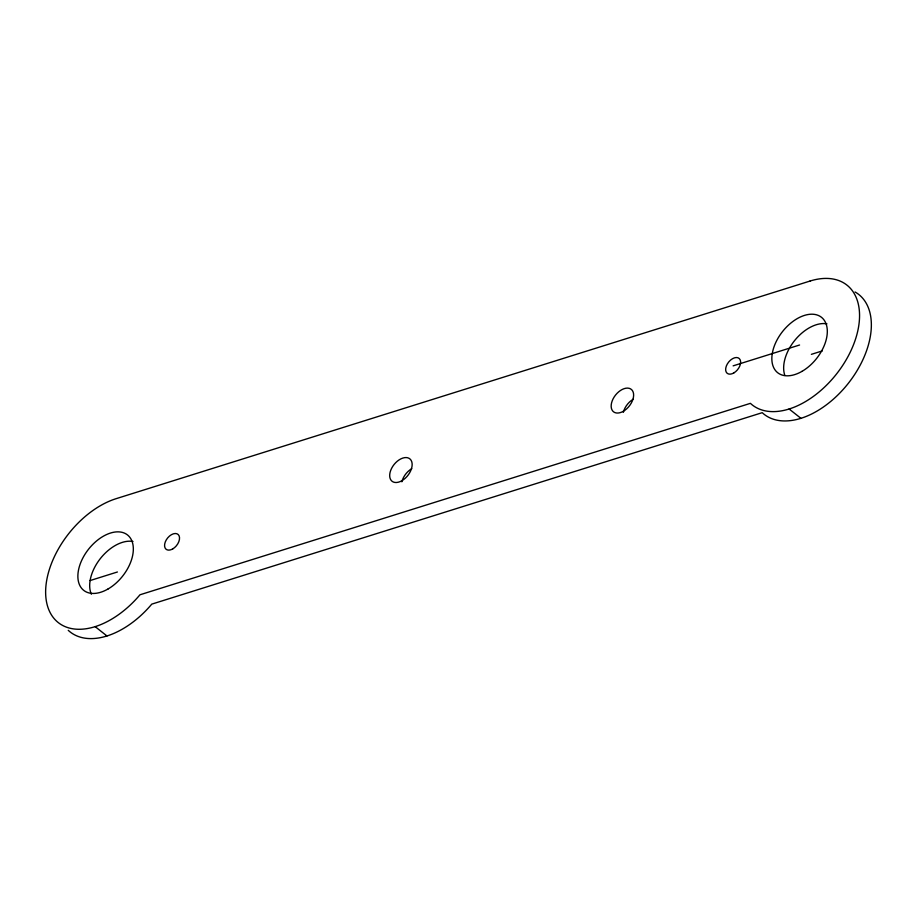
<?xml version="1.0" encoding="UTF-8"?>
<svg xmlns="http://www.w3.org/2000/svg" width="917" height="917" viewBox="0 0 917 917"><rect width="100%" height="100%" fill="white"/><g stroke="black" fill="none" stroke-linecap="round" stroke-linejoin="round"><path stroke-width="1.38" d="M733.142 365.849L799.578 345.01M90.107 580.553L117.422 571.99M811.385 354.34L822.32 350.913M789.101 408.982L800.919 418.312M95.139 626.62L106.945 635.962M855.057 291.973A76.352 46.939 -51.7 0 1 849.234 382.148A76.352 46.939 -51.7 0 1 762.222 412.673L151.775 604.131A76.352 46.939 -51.7 0 1 68.248 630.323M784.849 375.42A35.316 21.71 -51.7 0 1 794.913 340.196A35.316 21.71 -51.7 0 1 826.928 323.839M91.345 594.205A35.316 21.71 -51.7 0 1 100.366 558.556A35.316 21.71 -51.7 0 1 132.965 541.477M401.864 481.792A14.317 8.803 -51.7 0 1 411.756 468.69M623.342 412.329A14.317 8.803 -51.7 0 1 633.234 399.227M810.055 281.038L116.081 498.688A76.352 46.939 -51.7 0 0 47.031 604.246A76.352 46.939 -51.7 0 0 139.969 594.789L750.415 403.342A76.352 46.939 -51.7 0 0 850.139 352.38A76.352 46.939 -51.7 0 0 810.055 281.038M801.974 371.374A35.316 21.71 -51.7 0 0 822.32 318.027A35.316 21.71 -51.7 0 0 774.452 345.629A35.316 21.71 -51.7 0 0 801.974 371.374M733.783 372.967A9.548 5.869 -51.7 0 0 739.285 358.558A9.548 5.869 -51.7 0 0 726.344 366.009A9.548 5.869 -51.7 0 0 733.783 372.967M108 589.012A35.316 21.71 -51.7 0 0 128.346 535.677A35.316 21.71 -51.7 0 0 80.478 563.267A35.316 21.71 -51.7 0 0 108 589.012M172.705 548.939A9.548 5.869 -51.7 0 0 178.196 534.531A9.548 5.869 -51.7 0 0 165.266 541.981A9.548 5.869 -51.7 0 0 172.705 548.939M401.887 480.726A14.317 8.803 -51.7 0 0 410.14 459.108A14.317 8.803 -51.7 0 0 390.734 470.295A14.317 8.803 -51.7 0 0 401.887 480.726M623.365 411.263A14.317 8.803 -51.7 0 0 631.618 389.645A14.317 8.803 -51.7 0 0 612.212 400.832A14.317 8.803 -51.7 0 0 623.365 411.263"/></g></svg>
